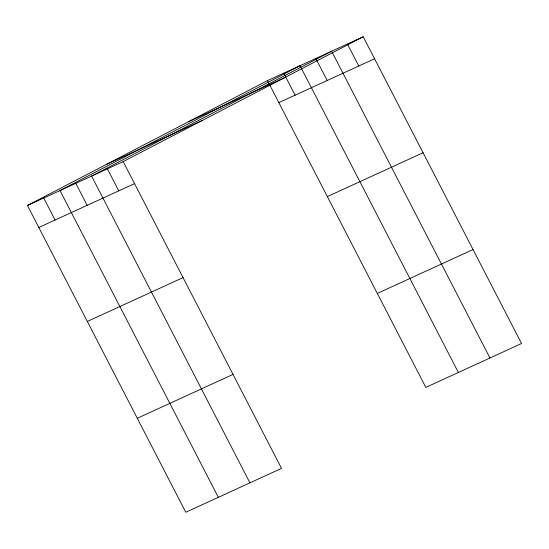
<?xml version="1.0" encoding="UTF-8"?>
<svg xmlns="http://www.w3.org/2000/svg" width="549" height="549" viewBox="0 0 549 549"><rect width="100%" height="100%" fill="white"/><g stroke="black" fill="none" stroke-linecap="round" stroke-linejoin="round"><path stroke-width="0.82" d="M27.45 205.47L123.182 161.612L281.52 468.386L185.788 512.244L27.45 205.47L267.48 80.614L363.212 36.756L521.55 343.53L425.818 387.388L267.48 80.614M123.182 161.612L363.212 36.756M188.266 121.816L284.005 77.958M106.657 164.268L202.396 120.409M278.837 102.629L374.576 58.77M38.814 227.485L134.546 183.627M327.341 196.597L423.08 152.739M87.312 321.453L183.05 277.595M377.314 293.42L473.046 249.555M137.284 418.276L233.023 374.411M347.414 43.995L358.778 66.004M489.955 358.003L331.623 51.229L91.594 176.085L249.932 482.859M315.826 58.469L327.183 80.477M458.367 372.476L300.029 65.702L59.999 190.558L218.337 497.332M283.751 73.161L295.115 95.169M107.391 168.852L118.749 190.86M75.796 183.325L87.161 205.333M43.728 198.017L55.085 220.032"/></g></svg>
